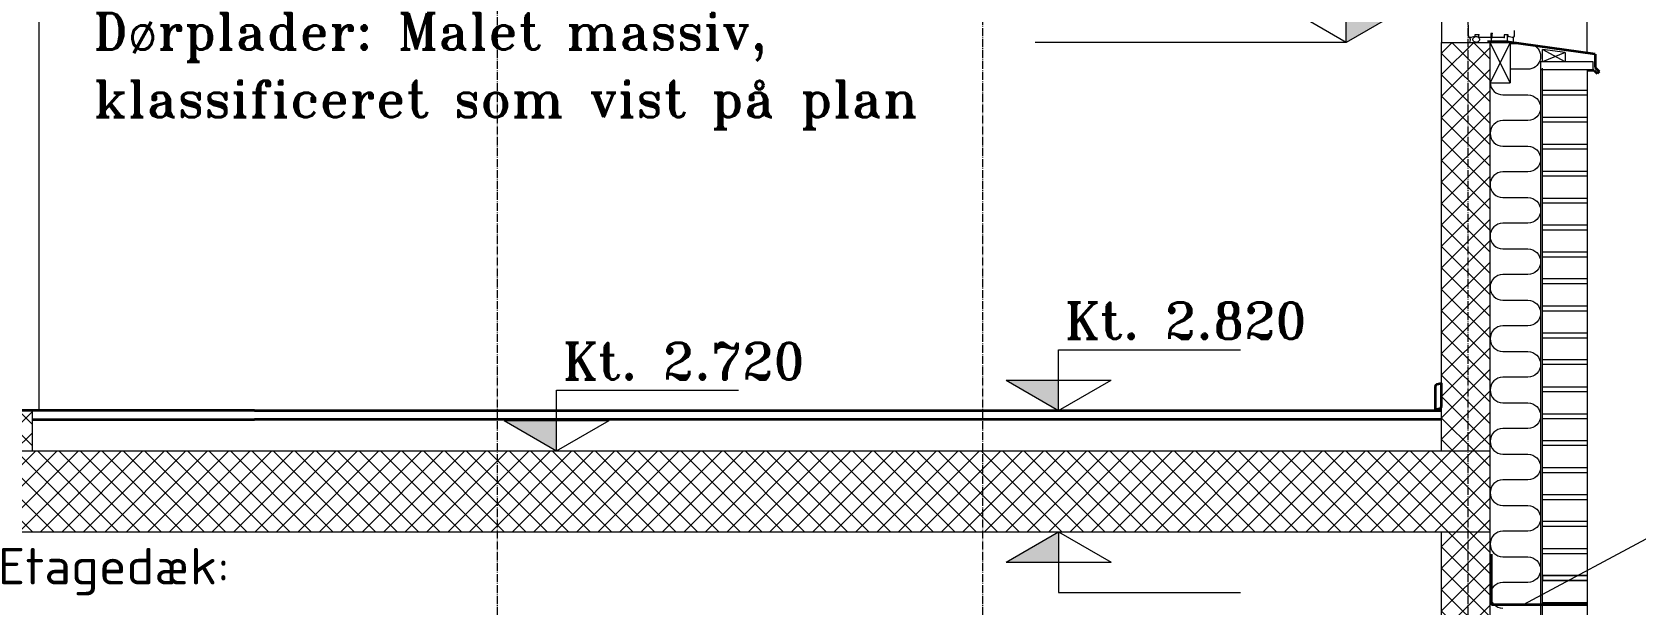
# Model space of a CAD drawing. Header units: millimetres. Extents: x -17350 to 3652, y -2474 to 12378.
# Drawn here: x -6779 to -2814, y 6295 to 7711 of the extents above; entities that cross this region are included whole.
import ezdxf

# ---------------------------------------------------------------- set-up
doc = ezdxf.new("R2010")
doc.units = ezdxf.units.MM
doc.linetypes.add('CENTERLINE', pattern=[27, 20, -3, 1, -3])
doc.layers.get('0').update_dxf_attribs({"lineweight": 9})
for name, color, linetype, lineweight in [('BETON', 3, 'Continuous', 18), ('DIM', 7, 'Continuous', 9), ('HATCH', 8, 'Continuous', 9), ('KONTUR', 221, 'Continuous', 18), ('KOTE', 4, 'Continuous', 9), ('MEMBRAN', 43, 'Continuous', 35), ('MODUL', 8, 'CENTERLINE', 9), ('SNIT', 2, 'Continuous', 35), ('TEGLFUGER', 7, 'Continuous', 9), ('TEKST', 4, 'Continuous', 9), ('WINDOOR', 181, 'Continuous', 9)]:
    doc.layers.add(name, color=color, linetype=linetype, lineweight=lineweight)
doc.styles.add('ROMANT', font='romant.shx')
pattern_1 = [(45, (-17348.408, -1516.35), (-26.516504, 26.516504), []), (135, (-17348.408, -1516.35), (-26.516504, -26.516504), [])]

# ---------------------------------------------------------------- blocks, each defined once
blk = doc.blocks.new('_SNITT1')
for p, q in [((0, 0), (15, 0)), ((0, -5), (0, 0)), ((-4.33, -2.5), (4.33, -2.5)), ((-4.33, -2.5), (0, -5)), ((0, -5), (4.33, -2.5))]:
    blk.add_line(p, q)
for points in [[(-4.33, -2.5), (0, -5), (0, -2.5)], [(-4.33, -2.5), (0, -5), (-4.33, -2.5)]]:
    blk.add_solid(points)

msp = doc.modelspace()

# ---------------------------------------------------------------- hatches: boundary and pattern name
at = {"layer": 'HATCH'}
h = msp.add_hatch(dxfattribs=at)
h.set_pattern_fill('ANSI37', color=256, scale=300, style=0)
h.set_pattern_definition(pattern_1)
h.paths.add_polyline_path([(-3229.4, 7685.3), (-3294.4, 7685.3), (-3294.4, 6675.3), (-3229.4, 6675.3)])
h.paths.add_polyline_path([(-3229.4, 6675.3), (-3174.4, 6675.3), (-3174.4, 7685.3), (-3229.4, 7685.3)])
h.paths.add_polyline_path([(-3229.4, 6475.3), (-3294.4, 6475.3), (-3294.4, 6100.6), (-3229.4, 6100.6)])
h.paths.add_polyline_path([(-3229.4, 6100.6), (-3174.4, 6100.6), (-3174.4, 6475.3), (-3229.4, 6475.3)])
h = msp.add_hatch(dxfattribs=at)
h.set_pattern_fill('ANSI37', color=256, scale=300, style=0)
h.set_pattern_definition(pattern_1)
h.paths.add_polyline_path([(-6829.4, 6775.3), (-6879.4, 6775.3), (-6879.4, 6675.3), (-6829.4, 6675.3)])
h.paths.add_polyline_path([(-6829.4, 6675.3), (-6779.4, 6675.3), (-6779.4, 6775.3), (-6829.4, 6775.3)])
h = msp.add_hatch(dxfattribs=at)
h.set_pattern_fill('ANSI37', color=256, scale=300, style=0)
h.set_pattern_definition(pattern_1)
h.paths.add_polyline_path([(-5629.4, 6475.3), (-5629.4, 6675.3), (-6829.4, 6675.3), (-6829.4, 6475.3)])
h.paths.add_polyline_path([(-4429.4, 6475.3), (-4429.4, 6675.3), (-5629.4, 6675.3), (-5629.4, 6475.3)])
h.paths.add_polyline_path([(-4429.4, 6675.3), (-4429.4, 6475.3), (-3229.4, 6475.3), (-3229.4, 6675.3)])
h.paths.add_polyline_path([(-3174.4, 6675.3), (-3229.4, 6675.3), (-3229.4, 6475.3), (-3174.4, 6475.3)])

# ---------------------------------------------------------------- linework, layer by layer
at = {"layer": 'BETON'}
for p, q in [((-3294.4, 6675.3), (-3294.4, 7685.3)), ((-3294.4, 7685.3), (-3174.4, 7685.3)), ((-3174.4, 6100.6), (-3174.4, 7685.3)), ((-6779.4, 6775.3), (-6779.4, 6675.3)), ((-9284.4, 6675.3), (-3174.4, 6675.3)), ((-9284.4, 6475.3), (-3174.4, 6475.3)), ((-3294.4, 6100.6), (-3294.4, 6475.3))]:
    msp.add_line(p, q, dxfattribs=at)
at = {"layer": 'DIM'}
msp.add_line((-3530, 7685.3), (-4299.5, 7685.3), dxfattribs=at)
at = {"layer": 'HATCH'}
for p, q in [((-6762.5, 8885), (-6762.5, 6775.3)), ((-3124.4, 7685.4), (-3174.4, 7585.4)), ((-3124.4, 7585.4), (-3174.4, 7685.4)), ((-2988.4, 7637.6), (-3044.4, 7667.9)), ((-2988.4, 7660.1), (-3044.4, 7637.6))]:
    msp.add_line(p, q, dxfattribs=at)
for points in [[(-3124.4, 7682.4), (-3102.9, 7682.4, -1)], [(-3063.1, 7676.8, -0.736247), (-3081.1, 7618.9), (-3124.4, 7618.9, 1)], [(-3174.3, 7585.4, 0.39741), (-3142.6, 7555.5), (-3081.1, 7555.5, -1), (-3081.1, 7492), (-3142.6, 7492, 1), (-3142.6, 7428.6), (-3081.1, 7428.6, -1), (-3081.1, 7365.2), (-3142.6, 7365.2, 1), (-3142.6, 7301.7), (-3081.1, 7301.7, -1), (-3081.1, 7238.3), (-3142.6, 7238.3, 1), (-3142.6, 7174.8), (-3081.1, 7174.8, -1), (-3081.1, 7111.4), (-3142.6, 7111.4, 1), (-3142.6, 7047.9), (-3081.1, 7047.9, -1), (-3081.1, 6984.5), (-3142.6, 6984.5, 1), (-3142.6, 6921.1), (-3081.1, 6921.1, -1), (-3081.1, 6857.6), (-3142.6, 6857.6, 1), (-3142.6, 6794.2), (-3081.1, 6794.2, -1), (-3081.1, 6730.7), (-3142.6, 6730.7, 1), (-3142.6, 6667.3), (-3081.1, 6667.3, -1), (-3081.1, 6603.8), (-3142.6, 6603.8, 1), (-3142.6, 6540.4), (-3081.1, 6540.4, -1), (-3081.1, 6476.9), (-3142.6, 6476.9, 1), (-3142.6, 6413.5), (-3081.1, 6413.5, -1), (-3081.1, 6350.1), (-3142.6, 6350.1, 1), (-3142.6, 6286.6)]]:
    msp.add_lwpolyline(points, format="xyb", dxfattribs=at)
at = {"layer": 'KONTUR'}
for p, q in [((-3294.4, 8900.6), (-3294.4, 7685.3)), ((-2934.4, 7658.7), (-2934.4, 8900.9)), ((-3170.6, 7686.4), (-3170.6, 7703.2)), ((-3174.4, 7685.4), (-3124.4, 7685.4)), ((-3124.4, 7685.4), (-3124.4, 7585.4)), ((-2988.4, 7660.1), (-3044.4, 7667.9)), ((-3044.4, 7637.6), (-3044.4, 7667.9)), ((-2988.4, 7660.1), (-2988.4, 7637.6)), ((-3049.4, 7637.6), (-3049.4, 7618.6)), ((-2919.4, 7637.6), (-3049.4, 7637.6)), ((-3049.4, 7618.6), (-3044.4, 7618.6)), ((-3049.4, 7618.6), (-3049.4, 6155.3)), ((-3044.4, 7567.3), (-3044.4, 7622)), ((-3044.4, 6155.3), (-3044.4, 7618.6)), ((-3044.4, 7618.6), (-2934.4, 7618.6)), ((-2934.4, 7618.6), (-2919.4, 7618.6)), ((-2934.4, 7618.6), (-2934.4, 6155.3)), ((-2930.6, 7618.6), (-2930.6, 7615.7)), ((-2924.6, 7618.6), (-2924.6, 7615.7)), ((-2919.4, 7618.6), (-2919.4, 7637.6)), ((-3174.4, 7585.4), (-3124.4, 7585.4)), ((-3044.4, 7555.3), (-3044.4, 7567.3)), ((-3044.4, 7500.6), (-3044.4, 7555.3)), ((-3044.4, 7434), (-3044.4, 7488.6)), ((-3044.4, 7422), (-3044.4, 7434)), ((-3044.4, 7367.3), (-3044.4, 7422)), ((-3044.4, 7355.3), (-3044.4, 7367.3)), ((-3044.4, 7300.6), (-3044.4, 7355.3)), ((-3044.4, 7288.6), (-3044.4, 7300.6)), ((-3044.4, 7234), (-3044.4, 7288.6)), ((-3044.4, 7222), (-3044.4, 7234)), ((-3044.4, 7167.3), (-3044.4, 7222)), ((-3044.4, 7155.3), (-3044.4, 7167.3)), ((-3044.4, 7100.6), (-3044.4, 7155.3)), ((-3044.4, 7088.6), (-3044.4, 7100.6)), ((-3044.4, 7034), (-3044.4, 7088.6)), ((-3044.4, 7022), (-3044.4, 7034)), ((-3044.4, 6967.3), (-3044.4, 7022)), ((-3044.4, 6955.3), (-3044.4, 6967.3)), ((-3044.4, 6900.6), (-3044.4, 6955.3)), ((-3044.4, 6888.6), (-3044.4, 6900.6)), ((-3044.4, 6834), (-3044.4, 6888.6)), ((-3044.4, 6822), (-3044.4, 6834)), ((-3044.4, 6767.3), (-3044.4, 6822)), ((-3044.4, 6755.3), (-3044.4, 6767.3)), ((-3044.4, 6700.6), (-3044.4, 6755.3)), ((-3044.4, 6688.6), (-3044.4, 6700.6)), ((-3044.4, 6634), (-3044.4, 6688.6)), ((-3044.4, 6622), (-3044.4, 6634)), ((-3044.4, 6567.3), (-3044.4, 6622)), ((-3044.4, 6555.3), (-3044.4, 6567.3)), ((-3044.4, 6500.6), (-3044.4, 6555.3)), ((-3044.4, 6488.6), (-3044.4, 6500.6)), ((-3044.4, 6434), (-3044.4, 6488.6)), ((-3044.4, 6422), (-3044.4, 6434)), ((-3044.4, 6367.3), (-3044.4, 6422)), ((-3044.4, 6355.3), (-3044.4, 6367.3)), ((-3044.4, 6355.3), (-3044.4, 6367.3)), ((-3044.4, 6367.3), (-3044.4, 6355.3)), ((-3044.4, 6367.3), (-2934.4, 6367.3)), ((-3044.4, 6300.6), (-3044.4, 6355.3)), ((-3044.4, 6355.3), (-2934.4, 6355.3))]:
    msp.add_line(p, q, dxfattribs=at)
at = {"layer": 'MEMBRAN'}
for p, q in [((-3170.7, 6294.7), (-3170.7, 6420.3)), ((-2934.4, 6294.7), (-3170.7, 6294.7))]:
    msp.add_line(p, q, dxfattribs=at)
at = {"layer": 'MODUL', "linetype": 'CENTERLINE'}
for p, q in [((-5629.4, 10879.7), (-5629.4, 2130.6)), ((-4429.4, 10879.7), (-4429.4, 2130.6)), ((-3229.4, 10879.7), (-3229.4, 2130.6))]:
    msp.add_line(p, q, dxfattribs=at)
at = {"layer": 'SNIT'}
for p, q in [((-3132.7, 7686.6), (-3180.6, 7686.4)), ((-2914.4, 7655.9), (-3132.7, 7686.6)), ((-2914.4, 7655.9), (-2914.4, 7623.5)), ((-2916.6, 7615.7), (-2933.2, 7615.7)), ((-2916.6, 7615.7), (-2909.4, 7608.5)), ((-2914.4, 7623.5), (-2904.4, 7613.5)), ((-2904.4, 7613.5), (-2909.4, 7608.5)), ((-6229.4, 6775.3), (-6879.4, 6775.3)), ((-6779.4, 6753.3), (-6229.4, 6753.3)), ((-6229.4, 6775.3), (-3294.4, 6775.3)), ((-3294.4, 6753.3), (-6229.4, 6753.3))]:
    msp.add_line(p, q, dxfattribs=at)
msp.add_lwpolyline([(-3309.7, 6777.8), (-3298.7, 6780.2, 0.352841), (-3294.7, 6785.1), (-3294.7, 6841.8), (-3305.8, 6839.4, 0.352841), (-3309.7, 6834.5)], format="xyb", close=True, dxfattribs=at)
at = {"layer": 'TEGLFUGER'}
for p, q in [((-3044.4, 7567.3), (-2934.4, 7567.3)), ((-3044.4, 7555.3), (-2934.4, 7555.3)), ((-3044.4, 7500.6), (-2934.4, 7500.6)), ((-3044.4, 7488.6), (-2934.4, 7488.6)), ((-3044.4, 7434), (-2934.4, 7434)), ((-3044.4, 7422), (-2934.4, 7422)), ((-3044.4, 7367.3), (-2934.4, 7367.3)), ((-3044.4, 7355.3), (-2934.4, 7355.3)), ((-3044.4, 7300.6), (-2934.4, 7300.6)), ((-3044.4, 7288.6), (-2934.4, 7288.6)), ((-3044.4, 7234), (-2934.4, 7234)), ((-3044.4, 7222), (-2934.4, 7222)), ((-3044.4, 7167.3), (-2934.4, 7167.3)), ((-3044.4, 7155.3), (-2934.4, 7155.3)), ((-2934.4, 7100.6), (-3044.4, 7100.6)), ((-2934.4, 7088.6), (-3044.4, 7088.6)), ((-3044.4, 7034), (-2934.4, 7034)), ((-3044.4, 7022), (-2934.4, 7022)), ((-3044.4, 6967.3), (-2934.4, 6967.3)), ((-3044.4, 6955.3), (-2934.4, 6955.3)), ((-2934.4, 6900.6), (-3044.4, 6900.6)), ((-2934.4, 6888.6), (-3044.4, 6888.6)), ((-3044.4, 6834), (-2934.4, 6834)), ((-3044.4, 6822), (-2934.4, 6822)), ((-3044.4, 6767.3), (-2934.4, 6767.3)), ((-3044.4, 6755.3), (-2934.4, 6755.3)), ((-2934.4, 6700.6), (-3044.4, 6700.6)), ((-2934.4, 6688.6), (-3044.4, 6688.6)), ((-3044.4, 6634), (-2934.4, 6634)), ((-3044.4, 6622), (-2934.4, 6622)), ((-3044.4, 6567.3), (-2934.4, 6567.3)), ((-3044.4, 6555.3), (-2934.4, 6555.3)), ((-2934.4, 6500.6), (-3044.4, 6500.6)), ((-2934.4, 6488.6), (-3044.4, 6488.6)), ((-3044.4, 6434), (-2934.4, 6434)), ((-3044.4, 6422), (-2934.4, 6422)), ((-2934.4, 6367.3), (-3044.4, 6367.3)), ((-2934.4, 6355.3), (-3044.4, 6355.3)), ((-3044.4, 6300.6), (-2934.4, 6300.6))]:
    msp.add_line(p, q, dxfattribs=at)
at = {"layer": 'TEKST'}
msp.add_line((-2753.9, 6475.8), (-3092.4, 6294.7), dxfattribs=at)
at = {"layer": 'WINDOOR'}
for p, q in [((-3227.4, 7700.3), (-3227.4, 7728.3)), ((-3221.7, 7697.3), (-3224.4, 7697.3)), ((-3212.4, 7699.8), (-3221.7, 7697.3)), ((-3202.4, 7704.3), (-3212.4, 7704.3)), ((-3212.4, 7704.3), (-3212.4, 7699.8)), ((-3202.4, 7697.3), (-3202.4, 7704.3)), ((-3172.4, 7697.3), (-3202.4, 7697.3)), ((-3169.4, 7707.3), (-3172.4, 7707.3)), ((-3172.4, 7707.3), (-3172.4, 7697.3)), ((-3169.4, 7697.3), (-3169.4, 7707.3)), ((-3139.4, 7697.3), (-3169.4, 7697.3)), ((-3129.4, 7704.3), (-3139.4, 7704.3)), ((-3139.4, 7704.3), (-3139.4, 7697.3)), ((-3132.2, 7704.3), (-3132.2, 7683.7)), ((-3129.4, 7699.8), (-3129.4, 7704.3)), ((-3120, 7697.3), (-3129.4, 7699.8)), ((-3117.4, 7697.3), (-3120, 7697.3)), ((-3117.4, 7697.3), (-3117.4, 7681.6)), ((-3114.4, 7714.3), (-3114.4, 7700.3))]:
    msp.add_line(p, q, dxfattribs=at)
msp.add_lwpolyline([(-3208.6, 7699.8, -0.088975), (-3205.4, 7699.2, -0.094027), (-3202.8, 7697.7, -0.102182), (-3201.1, 7695.3, -0.108804), (-3200.5, 7692.6, -0.108804), (-3201.1, 7689.8, -0.102182), (-3202.8, 7687.4, -0.094027), (-3205.4, 7685.9, -0.088975), (-3208.6, 7685.3, -0.088975), (-3211.7, 7685.9, -0.094027), (-3214.3, 7687.4, -0.102182), (-3216.1, 7689.8, -0.108804), (-3216.7, 7692.6, -0.108804), (-3216.1, 7695.3, -0.102182), (-3214.3, 7697.7, -0.094027), (-3211.7, 7699.2, -0.088975)], format="xyb", close=True, dxfattribs=at)
for centre, radius, start, end in [((-3224.4, 7700.3), 3, 180, 270), ((-3235.6, 7691.5), 12.6, 330.8158, 27.5207), ((-3117.4, 7700.3), 3, 270, 0)]:
    msp.add_arc(centre, radius, start, end, dxfattribs=at)
at = {"layer": 'WINDOOR', "linetype": 'ByBlock'}
for p in [(-3227.4, 7700.3), (-3227.4, 7700.3), (-3227.4, 7700.3), (-3224.4, 7697.3), (-3221.7, 7697.3), (-3212.4, 7699.8), (-3212.4, 7699.8), (-3202.4, 7704.3), (-3202.4, 7697.3), (-3202.4, 7697.3), (-3202.4, 7697.3), (-3172.4, 7697.3), (-3172.4, 7697.3), (-3169.4, 7707.3), (-3169.4, 7697.3), (-3169.4, 7697.3), (-3169.4, 7697.3), (-3139.4, 7697.3), (-3139.4, 7697.3), (-3129.4, 7699.8), (-3129.4, 7699.8), (-3117.4, 7697.3), (-3114.4, 7700.3), (-3114.4, 7700.3), (-3114.4, 7700.3)]:
    msp.add_point(p, dxfattribs=at)

# ---------------------------------------------------------------- block references
at = {"layer": 'KOTE', "yscale": 30, "zscale": 30}
for p, xscale in [((-3530, 7835.3), -30), ((-4241.1, 6925.3), 30), ((-5482.3, 6825.3), 30)]:
    msp.add_blockref('_SNITT1', p, dxfattribs=dict(at, xscale=xscale))
at = {"layer": 'KOTE', "xscale": -30, "yscale": 30, "zscale": 30, "rotation": 180}
msp.add_blockref('_SNITT1', (-4241.1, 6325.3), dxfattribs=at)

# ---------------------------------------------------------------- texts
at = {"layer": 'TEKST', "style": 'ROMANT'}
for s, p in [('Dørplader: Malet massiv, ', (-6627.7, 7667.4)), ('klassificeret som vist på plan', (-6627.7, 7500.6)), ('Kt. 2.820', (-4225.8, 6952.2)), ('Kt. 2.720', (-5467, 6852.2)), ('Etagedæk:', (-6864, 6345.4))]:
    msp.add_text(s, height=90, dxfattribs=at).set_placement(p)

doc.saveas('drawing.dxf')
